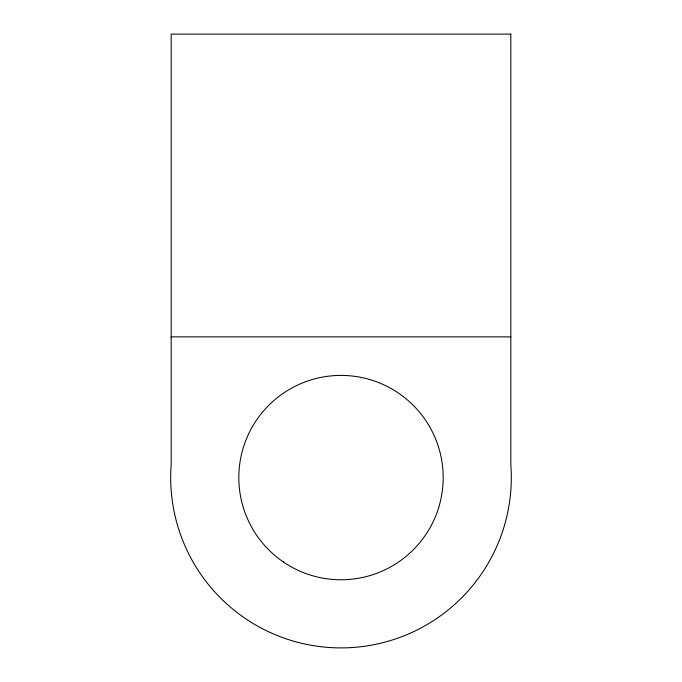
<?xml version="1.0" encoding="UTF-8"?>
<svg xmlns="http://www.w3.org/2000/svg" width="682" height="682" viewBox="0 0 682 682"><rect width="100%" height="100%" fill="white"/><g stroke="black" fill="none" stroke-linecap="round" stroke-linejoin="round"><path stroke-width="1.02" d="M171.165 336.874L510.835 336.874M510.835 34.1L171.165 34.1L171.165 464.86A170.312 170.312 0 0 0 341 647.9A170.312 170.312 0 0 0 510.835 464.86L510.835 34.1M283.439 562.019A102.189 102.189 0 0 0 442.899 485.226A102.189 102.189 0 0 0 296.661 385.526A102.189 102.189 0 0 0 283.439 562.019"/></g></svg>
